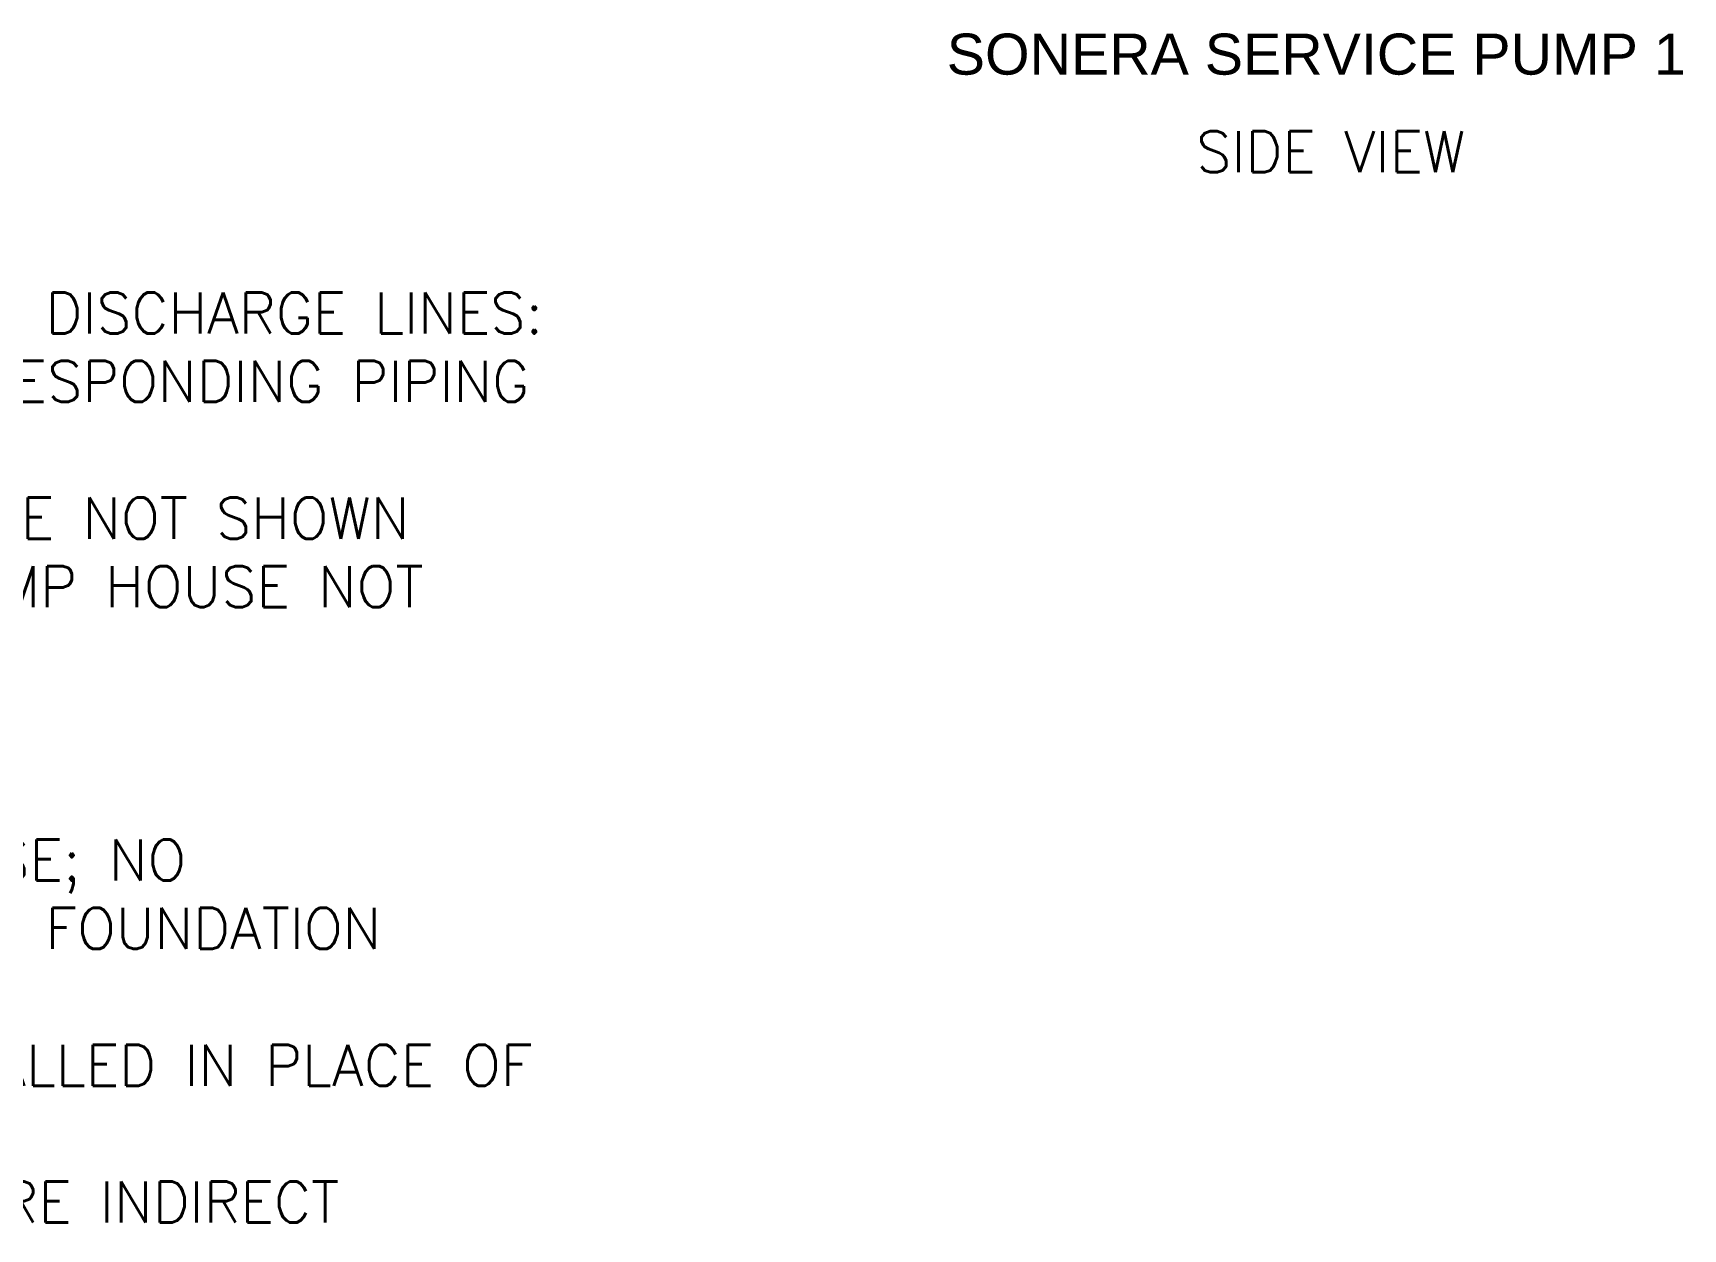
# Model space of a CAD drawing. Header units: inches. Extents: x 72601 to 92539, y -26779 to -15965.
# Drawn here: x 75113 to 78128, y -21727 to -19541 of the extents above; entities that cross this region are included whole.
import ezdxf

# ---------------------------------------------------------------- set-up
doc = ezdxf.new("R2010")
doc.units = ezdxf.units.IN
doc.header["$MEASUREMENT"] = 0
doc.layers.add('FENCE', color=1, linetype='Continuous')
doc.styles.add('SIMS', font='simplex.shx')
doc.styles.get("Standard").update_dxf_attribs({"font": 'arial.ttf'})

msp = doc.modelspace()

# ---------------------------------------------------------------- texts
at = {"color": 3, "insert": (76782.6, -19542.1), "char_height": 75, "attachment_point": 1}
msp.add_mtext_dynamic_manual_height_columns('SONERA SERVICE PUMP 1', width=2703.747, gutter_width=1, heights=[0], dxfattribs=at)
at = {"layer": 'FENCE', "color": 3, "char_height": 75, "style": 'SIMS'}
for s, insert, width, attachment_point in [('\\A1;\\pt0;SIDE VIEW', (77484.3, -19720.7, -422.2), 653.809, 2), ("\\A1;AS-FOUND NOTES:\\P\\pi-225,l300,t300;1.^IPIPING AND FITTINGS\\P\\pi-375,l525,t525,2775;1.1.^ITHERE ARE CURRENTLY TWO SEPARATE DISCHARGE LINES: TO SOUTHVALE AND TO SONERA; CORRESPONDING PIPING FOLLOWS\\P1.2.^ILINE FROM RESERVOIR TO PUMP HOUSE NOT SHOWN\\P1.3.^ISOME PIPING FOUND IN FRONT OF PUMP HOUSE NOT SHOWN IN OLD AS BUILT\\P\\pi0,l0,tz;\\P\\pi-225,l300,t300;2.^IINSTALLATION\\P\\pi-375,l525,t525,2775;2.1.^INO CBP INSTALLED INSIDE PUMP HOUSE; NO CORRESPONDING PIPING, FITTINGS AND FOUNDATION BLOCK \\P2.2.^ISOUTHVALE BOOSTER PUMP 1 IS INSTALLED IN PLACE OF JOCKEY PUMP\\P2.2.^ISOUTHVALE SERVICE PUMPS (10HP) ARE INDIRECT DRIVEN WHILE SONERA SERVICE PUMPS (15HP) ARE DIRECT DRIVEN\\P\\pi0,l0,tz;\\P\\pi-225,l300,t300;3.^IPIPE SUPPORT\\P\\pi-375,l525,t525,2775;3.1.^ISTEEL SADDLE SUPPORT USED INSTEAD OF PIPE HANGER\\P3.2.^ISPACING OF SUPPORT OUTLINE FOLLOWED\\P\\pi0,l0,tz;\\P\\pi-225,l300,t300;4.^IPUMP HOUSE\\P\\pi-375,l525,t525,2775;4.1.^IROLL UP DOOR PROVIDED\\P4.2.^INO Cl TANKS AND DUCTING AS CHLORINATION ROOM WAS CONVERTED INTO OPERATOR'S ROOM \\P4.3.^ICHLORINE GAS TANKS LOCATED OUTSIDE BESIDE PUMP HOUSE", (72598.1, -19765.3, -422.2), 3749.01, 1)]:
    msp.add_mtext(s, dxfattribs=dict(at, insert=insert, width=width, attachment_point=attachment_point))

doc.saveas('drawing.dxf')
